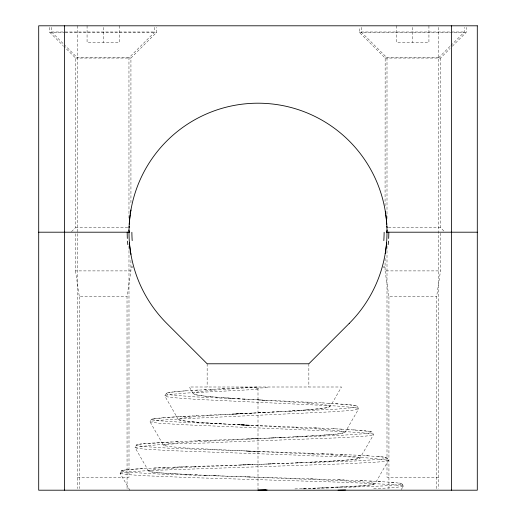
<?xml version="1.0" encoding="UTF-8"?>
<svg xmlns="http://www.w3.org/2000/svg" width="516" height="516" viewBox="0 0 516 516"><rect width="100%" height="100%" fill="white"/><g stroke="black" fill="none" stroke-linecap="round" stroke-linejoin="round"><path stroke-width="0.39" stroke-dasharray="2.58 1.94" d="M71.518 231.632L75.465 227.685L75.562 58.05L63.739 46.272M385.065 205.923L385.162 58.05L359.265 32.25L359.265 27.413M436.665 488.594L436.626 296.7L440.509 270.9L440.535 232.987M127.065 488.594L127.026 296.7L130.909 270.9L130.929 258.374M199.182 422.391C198.544 422.101 168.545 420.792 182.167 418.083C202.143 415.457 222.332 414.935 242.423 413.645M248.738 451.113L183.67 447.875L168.345 446.482L163.411 445.179L164.714 444.47L169.57 443.657L187.676 442.128L274.964 437.826M129.851 490.2L120.099 473.301L121.57 470.76L125.298 469.947L134.16 469.134L168.313 467.399M175.337 473.856C175.143 473.675 134.715 472.14 153.884 469.644C180.503 467.096 207.271 466.58 233.974 465.335L272.951 463.813M122.782 470.353L121.57 470.76L120.17 473.404L126.33 474.507L143.809 475.707L193.371 477.687L345.043 482.331L391.257 484.479L403.222 485.995L401.035 490.2M120.099 473.301L121.95 472.598L127.826 471.888L150.898 470.463L347.442 463.703L378.144 462.013L385.736 461.214L388.451 460.407L386.826 457.763L380.905 456.75L360.291 455.325L322.061 453.68M178.001 441.612L140.468 444.063L136.598 444.876L134.999 447.52L136.998 448.223L143.609 449.023L169.448 450.61L296.12 455.093C326.757 457.053 358.298 455.538 388.451 460.407L374.926 483.853C365.85 486.562 355.743 485.743 346.3 486.756M310.116 478.854L362.78 480.706L392.689 482.337L401.403 483.447L403.351 486.195L395.708 487.504L372.113 488.897M121.57 470.76L123.085 471.56L129.768 472.366L159.599 474.056L313.412 478.958M154.8 27.348L154.8 31.992L128.961 57.792L128.974 218.829M130.935 202.711L130.935 58.05L156.735 32.25L156.735 27.413M438.561 57.792L450.358 46.014M450.92 45.453L464.4 31.992L464.4 27.348M385.065 58.05L440.535 58.05L450.068 48.517M452.313 46.272L466.335 32.25L466.335 27.413M224.512 388.593L182.258 391.089L171.08 392.212L166.462 393.231L164.791 395.972L178.297 419.398M166.462 393.231L166.146 393.631L166.726 394.031L171.183 394.933L193.694 396.81L323.493 402.938M136.83 444.773L136.353 445.173L137.05 445.579L142.822 446.482L170.428 448.269L324.816 453.783M166.945 393.024L167.655 392.824M137.501 444.573L138.475 444.366M168.584 392.624L169.725 392.418M123.879 470.153L129.103 469.541M139.733 444.166L141.274 443.96M171.08 392.212L172.654 392.012M174.434 391.805L176.427 391.599M143.106 443.76L145.209 443.554M178.613 391.399L181 391.192M311.303 409.498C317.508 408.504 324.564 409.214 330.253 406.518L341.502 387L189.353 387L193.19 393.637C199.279 396.578 206.877 395.817 213.534 396.907M310.097 409.601L307.601 409.794M174.924 416.915L152.884 418.805L151.362 419.321L149.975 421.714L163.411 445.179M147.595 443.354L171.428 441.922M183.573 390.986L186.328 390.78M164.217 417.612L154.297 418.573L151.323 419.411L158.412 420.721L179.987 422.146L296.803 427.164M131.477 469.341L143.983 468.528M306.304 409.891L300.841 410.285M322.332 435.278C329.827 434.259 338.109 435.033 345.146 432.285L358.659 408.859L357.246 406.311L354.627 405.505L348.268 404.686L321.616 402.835M341.186 460.569L354.724 459.369L359.884 458.266L373.558 434.627L372.126 432.086L370.23 431.479L348.59 429.544M258 490.2L258 387L243.765 387.955C230.878 389.187 154.226 392.605 219.59 397.397M166.984 417.418L182.264 416.496M299.409 410.381L288.76 411.065M320.881 435.375L316.302 435.672M190.791 390.47L192.365 390.367M339.715 460.665L333.368 461.065M195.641 390.161L199.066 389.948M314.702 435.768L309.71 436.065M175.795 416.863L176.685 416.812M278.898 411.645C279.188 411.652 355.072 407.975 321.087 404.383C305.395 402.673 289.618 401.867 273.867 400.855L243.849 399.042M178.491 416.709L211.057 415.058M272.061 412.032L280.581 411.549M331.665 461.162L328.131 461.362M204.478 389.638L206.355 389.535M263.308 412.51L273.783 411.936M304.44 436.362L307.981 436.162M210.193 389.328L214.153 389.116M183.245 416.444L192.539 415.961M265.069 412.413L232.297 414.174L266.353 412.413M295.126 436.852L300.789 436.555M326.299 461.459L318.578 461.852M195.828 415.793L196.951 415.741M344.398 486.852L336.297 487.246M222.39 388.696L258 387M252.653 413.064L208.625 415.174M279.117 437.632L330.221 434.685L341.244 433.492L345.146 432.285L343.946 431.582L339.483 430.77L322.81 429.235L242.488 424.926M316.56 461.955L310.284 462.246M258 389.348L185.283 393.121L169.809 394.559L165.939 395.269L164.791 395.972L166.849 396.778L172.357 397.572L196.041 399.345L336.438 406.008L353.183 407.44L357.388 408.15L358.659 408.859L352.37 410.259L335.207 411.645L178.401 418.998L156.174 420.54L151.311 421.198L150.001 421.849L158.219 423.159L182.019 424.649L347.894 431.782L367.173 433.214L372.049 433.924L373.558 434.627L371.655 435.33L365.425 436.13L341.14 437.723L224.95 442.096C195.113 444.095 164.32 442.56 134.999 447.52L148.524 470.96M270.765 438.02L283.22 437.439M154.097 468.012L160.94 467.709M175.763 441.715L208.329 440.374M334.155 487.349L329.73 487.549M267.991 464.013L301.492 462.639M296.932 462.839L342.605 460.466L355.492 459.272L360.039 458.066L358.62 457.363L354.24 456.654L334.678 455.073L246.435 451.016M163.34 467.606L196.228 466.374M320.378 487.942L327.447 487.646M258 412.8L337.167 409.104L353.376 407.614L356.937 406.814L357.304 406.511L356.949 406.111M312.967 488.239L360.903 485.859L372.571 484.659L374.926 483.853L372.784 483.047L366.212 482.234L340.915 480.602L213.759 475.636M197.589 440.787L200.221 440.683M247.358 439.019L258 438.6M173.511 467.193L176.188 467.09M294.946 488.91L315.47 488.136M205.594 440.477L340.16 435.375L366.096 433.588L371.539 432.685L372.204 432.285L371.765 431.886M178.91 466.986L181.684 466.89M302.634 488.633L305.259 488.536M184.509 466.787L187.373 466.683M193.236 466.477L252.627 464.606M241.191 464.922L355.24 460.962L380.26 459.369L385.994 458.569L386.994 457.866L388.451 460.407M303.589 488.904L382.859 485.956L399.029 484.653L401.925 483.95L401.403 483.447M51.6 27.348L51.6 31.992L154.8 31.992M361.2 27.348L361.2 31.992L451.171 31.992M451.797 31.992L464.4 31.992M49.665 27.413L49.665 32.25L64.694 32.25M65.345 32.25L156.735 32.25M359.265 32.25L466.335 32.25M129 57.792L77.4 57.792L65.061 45.453M361.2 31.992L387 57.792L438.6 57.792M75.465 58.05L130.935 58.05M75.465 227.685L128.284 227.685M388.413 227.685L440.535 227.685L443.921 231.071M75.465 233.78L75.491 270.9L130.935 270.9M385.071 258.374L385.091 270.9L440.535 270.9M75.491 270.9L79.335 296.7L127.065 296.7M385.091 270.9L388.935 296.7L436.665 296.7M77.4 477.3L129 477.3L128.981 245.403M438.6 477.3L387 477.3L387 245.403M338.438 479.783L344.237 479.99M310.677 453.267L313.573 453.37M247.448 451.113L258 451.5M295.468 427.113L323.132 428.254M330.195 453.99L332.82 454.093M216.217 475.733L204.201 475.242M360.31 480.602L365.186 480.809M314.76 427.893L317.198 427.996M340.412 454.403L345.217 454.609M206.542 475.339L195.158 474.849M321.965 428.203L340.315 429.08M197.364 474.946L182.735 474.256M369.798 481.009L374.139 481.215M190.855 474.649L161.663 472.966M333.155 428.719L335.258 428.822M239.25 424.81L248.454 425.248L237.908 424.778L249.138 425.268L233.084 424.442M247.77 425.229L252.182 425.436M247.28 476.907L251.331 477.107M307.478 402.112L309.6 402.216M258 399.9L266.462 400.326M341.282 429.131L347.726 429.493M339.328 429.028L343.192 429.235M234.941 424.539L210.721 423.172M358.317 455.222L362.206 455.428M378.196 481.422L381.956 481.622M177.117 473.959L178.942 474.056M218.881 423.662L224.054 423.958M328.86 403.254L330.562 403.357M346.849 429.441L350.287 429.647M217.197 423.565L204.697 422.785M365.838 455.634L369.204 455.834M237.753 398.655L245.397 399.132M239.256 398.752L220.874 397.494M209.174 423.075L200.511 422.488M230.42 398.171L234.774 398.462M335.394 403.667L338.373 403.867M353.492 429.847L356.466 430.054M226.214 397.881L229.001 398.075M203.272 422.681L187.927 421.398L178.742 419.805M223.505 397.688L214.695 397.004M341.16 404.073L343.74 404.28M359.2 430.26L361.69 430.46M391.392 482.234L393.902 482.434M377.654 456.447L379.899 456.654M159.238 472.766L151.93 471.966M346.113 404.486L348.268 404.686M363.922 430.667L365.902 430.873M350.203 404.892L351.912 405.099M381.84 456.853L383.485 457.053M367.611 431.073L369.056 431.273M353.383 405.299L354.627 405.505M399.423 483.047L400.584 483.247M384.826 457.26L385.858 457.46M370.23 431.479L371.133 431.679M164.514 445.779L165.333 445.979M355.64 405.705L356.414 405.911M149.788 471.566L148.679 471.16M163.553 445.379L163.92 445.579M49.665 32.25L63.178 45.711M51.6 31.992L64.5 44.892M403.351 486.195L401.867 483.653M440.535 58.05L440.535 227.685M438.6 27.413L438.6 488.594M428.925 25.8L428.925 42.57L396.675 42.57L396.675 25.8M412.8 27.4L412.8 42.57M388.935 296.7L388.935 488.588M387 57.792L387 218.829M308.852 363.78L308.852 387M207.148 363.78L207.148 387M119.325 25.8L119.325 42.57L87.075 42.57L87.075 25.8M103.2 27.4L103.2 42.57M79.335 296.7L79.335 488.594M77.4 25.8L77.4 488.594M267.565 387.658A88.823 0.342 -2.6 0 1 256.181 388.18"/><path stroke-width="0.77" d="M129.077 227.685L129.135 226.26M129.252 224.202L129.748 218.345M386.581 242.565L386.297 245.661M129.787 217.952L130.167 214.908M386.213 246.448L385.833 249.492M385.736 250.208L385.594 251.215M130.309 213.843L130.787 210.812M385.587 251.234L385.407 252.421M385.439 252.214L385.362 252.698M385.342 252.814L385.213 253.588M130.806 210.702L130.929 209.973M345.559 489.942L338.038 490.2M265.882 489.929L258 490.2L267.14 489.948M387.181 227.685L386.865 226.26M38.7 232.2L129 232.2M387 232.2L477.3 232.2M130.929 254.427L130.806 253.698M130.787 253.588L130.264 250.208M385.278 211.186L385.342 211.566M385.452 212.263L385.691 213.843M385.833 214.908L386.213 217.952M130.167 249.492L129.787 246.448M386.252 218.345L386.748 224.202M129.703 245.661L129.419 242.565M451.5 25.8L451.5 490.2M64.5 25.8L64.5 490.2M128.819 230.026A52.49 3.786 83.1 0 1 129.432 232.477M386.568 232.477A52.49 3.786 -83.1 0 1 387.181 230.026M384.027 266.527A52.49 0.722 -89.7 0 1 384.02 267.662M131.98 267.662A52.49 0.722 89.7 0 1 131.973 266.527M388.793 232.135A42.983 15.861 -90 0 1 388.651 238.469M388.483 241.14A42.983 15.861 -90 0 1 388.167 244.642M127.833 244.642A42.983 15.861 90 0 1 127.516 241.14M127.349 238.469A42.983 15.861 90 0 1 127.207 232.135M384.136 232.284A43.576 11.616 -89.1 0 1 383.814 240.604M132.186 240.604A43.576 11.616 89.1 0 1 131.864 232.284M349.216 323.416L308.852 363.78L207.148 363.78L166.784 323.416A129 129 0 0 1 166.784 140.984A129 129 0 0 1 349.216 140.984A129 129 0 0 1 349.216 323.416M477.3 25.8L38.7 25.8L38.7 490.2L477.3 490.2L477.3 25.8"/></g></svg>
